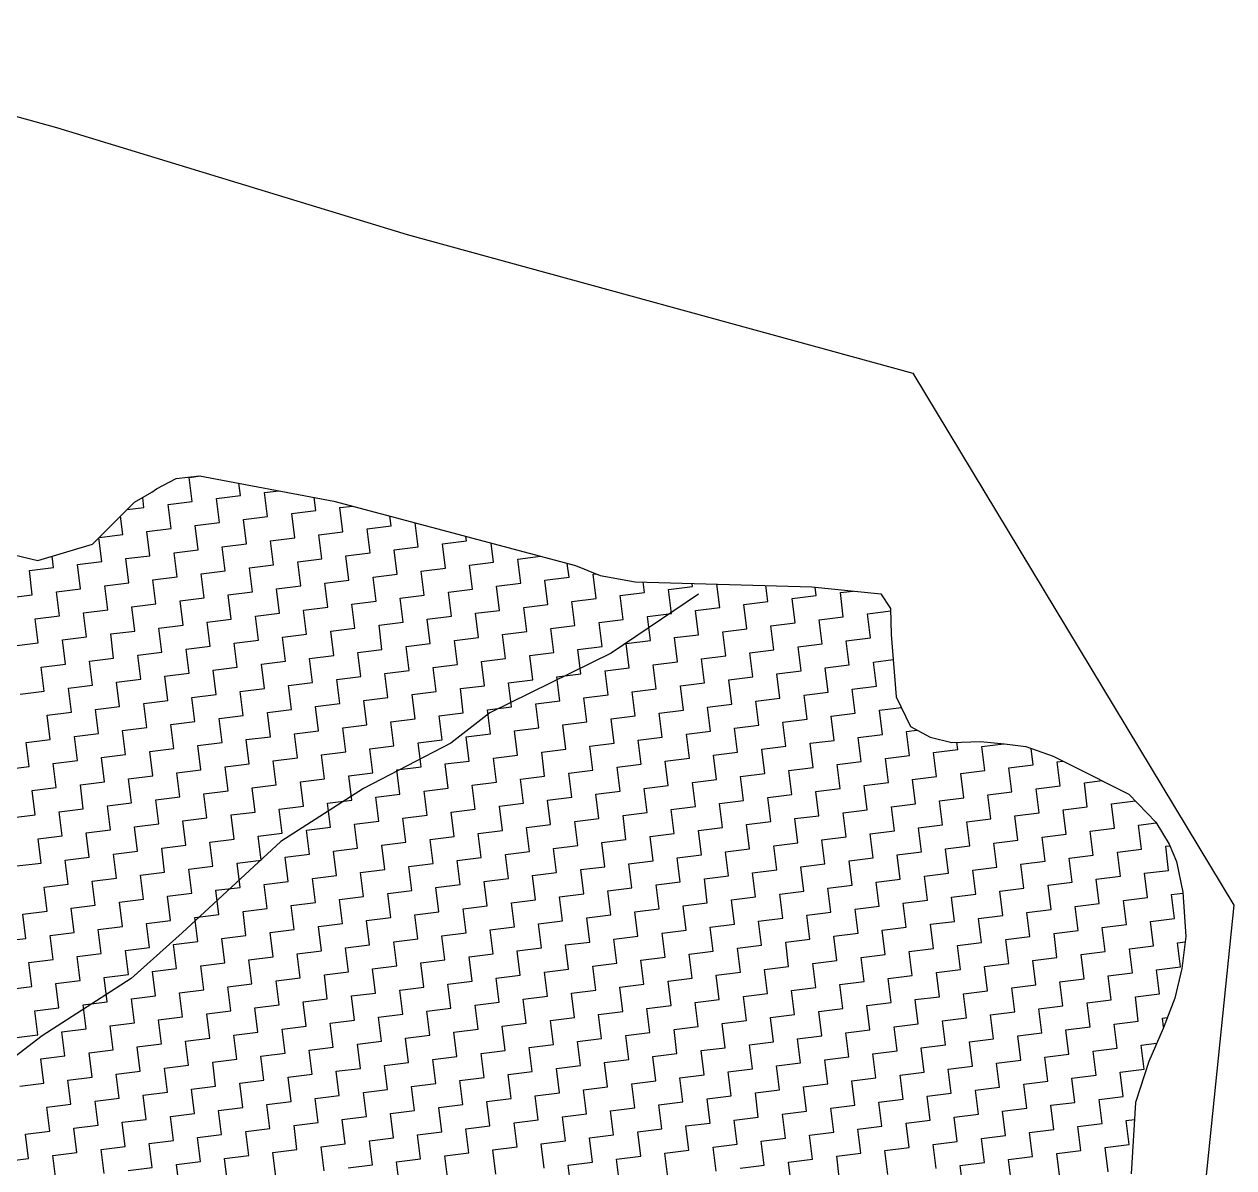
# Model space of a CAD drawing. Header units: metres. Extents: x 286056 to 292206, y 2024114 to 2027347.
# Drawn here: x 291487.5 to 291969.6, y 2026590.8 to 2027046.8 of the extents above; entities that cross this region are included whole.
import ezdxf

# ---------------------------------------------------------------- set-up
doc = ezdxf.new("R2010")
doc.units = ezdxf.units.M
doc.header["$LTSCALE"] = 0.3
doc.header["$MEASUREMENT"] = 0
for name, color, linetype in [('LINE_WATER', 4, 'Continuous'), ('POLY_HATCH', 12, 'Continuous'), ('V_BOUND_LINE', 7, 'Continuous')]:
    doc.layers.add(name, color=color, linetype=linetype)

# ---------------------------------------------------------------- blocks, each defined once
blk = doc.blocks.new('13')
at = {"layer": 'LINE_WATER'}
for p, q in [((728.998, 409.568), (724.177, 407.115)), ((724.177, 407.115), (717.603, 404.838)), ((717.603, 404.838), (715.412, 403.524)), ((715.412, 403.524), (710.679, 401.772)), ((710.679, 401.772), (706.122, 399.582)), ((706.122, 399.582), (700.512, 395.552)), ((700.512, 395.552), (697.62, 393.537)), ((697.62, 393.537), (692.711, 391.172)), ((692.711, 391.172), (688.855, 388.894))]:
    blk.add_line(p, q, dxfattribs=at)
at = {"layer": 'POLY_HATCH'}
for p, q in [((702.01, 418.365), (703.082, 418.766)), ((703.082, 418.766), (704.287, 418.766)), ((704.287, 418.766), (710.982, 416.625)), ((687.472, 418.41), (695.506, 415.465)), ((700.805, 417.829), (701.742, 418.231)), ((701.742, 418.231), (702.01, 418.365)), ((698.395, 415.956), (700.805, 417.829)), ((710.982, 416.625), (722.899, 411.807)), ((695.506, 415.465), (698.395, 415.956)), ((722.899, 411.807), (724.104, 411.138)), ((724.104, 411.138), (725.845, 410.602)), ((725.845, 410.602), (734.832, 409.229)), ((734.832, 409.229), (738.313, 408.426)), ((738.313, 408.426), (738.715, 407.623)), ((738.715, 407.623), (738.581, 406.285)), ((738.581, 406.285), (738.447, 403.073)), ((738.447, 403.073), (738.983, 401.467)), ((738.983, 401.467), (739.92, 400.798)), ((739.92, 400.798), (740.991, 400.396)), ((740.991, 400.396), (742.464, 400.262)), ((742.464, 400.262), (743.669, 399.995)), ((743.669, 399.995), (744.741, 399.727)), ((744.741, 399.727), (746.08, 399.058)), ((746.08, 399.058), (746.883, 398.522)), ((746.883, 398.522), (749.695, 396.649)), ((749.695, 396.649), (750.9, 395.043)), ((750.9, 395.043), (751.436, 393.838)), ((751.436, 393.838), (751.704, 392.901)), ((751.704, 392.901), (751.837, 391.295)), ((751.837, 391.295), (751.704, 389.02)), ((751.704, 389.02), (751.302, 387.414)), ((751.302, 387.414), (750.766, 385.942)), ((750.766, 385.942), (749.963, 384.47)), ((749.963, 384.47), (749.025, 382.864)), ((749.025, 382.864), (748.088, 380.856)), ((748.088, 380.856), (747.419, 377.243))]:
    blk.add_line(p, q, dxfattribs=at)
at = {"layer": 'POLY_HATCH', "linetype": 'Continuous'}
for p, q in [((703.75, 418.75), (704.337, 418.75)), ((703.75, 417.5), (703.75, 418.75)), ((701.25, 417.5), (701.25, 418.02)), ((706.25, 417.5), (706.25, 418.138)), ((700.382, 417.5), (701.25, 417.5)), ((702.5, 417.5), (703.75, 417.5)), ((702.5, 416.25), (702.5, 417.5)), ((705, 417.5), (706.25, 417.5)), ((705, 416.25), (705, 417.5)), ((707.5, 417.5), (708.245, 417.5)), ((707.5, 416.25), (707.5, 417.5)), ((700, 416.25), (700, 417.203)), ((710, 416.25), (710, 416.939)), ((698.75, 415), (698.75, 416.232)), ((698.774, 416.25), (700, 416.25)), ((701.25, 416.25), (702.5, 416.25)), ((701.25, 415), (701.25, 416.25)), ((703.75, 416.25), (705, 416.25)), ((703.75, 415), (703.75, 416.25)), ((706.25, 416.25), (707.5, 416.25)), ((706.25, 415), (706.25, 416.25)), ((708.75, 416.25), (710, 416.25)), ((708.75, 415), (708.75, 416.25)), ((711.25, 416.25), (711.909, 416.25)), ((711.25, 415), (711.25, 416.25)), ((696.25, 415), (696.25, 415.592)), ((695, 415), (696.25, 415)), ((695, 413.75), (695, 415)), ((697.5, 415), (698.75, 415)), ((697.5, 413.75), (697.5, 415)), ((700, 415), (701.25, 415)), ((700, 413.75), (700, 415)), ((702.5, 415), (703.75, 415)), ((702.5, 413.75), (702.5, 415)), ((705, 415), (706.25, 415)), ((705, 413.75), (705, 415)), ((707.5, 415), (708.75, 415)), ((707.5, 413.75), (707.5, 415)), ((710, 415), (711.25, 415)), ((710, 413.75), (710, 415)), ((712.5, 415), (713.75, 415)), ((712.5, 413.75), (712.5, 415)), ((713.75, 415), (713.75, 415.506)), ((715, 415), (715.001, 415)), ((715, 413.75), (715, 415)), ((693.75, 413.75), (695, 413.75)), ((696.25, 413.75), (697.5, 413.75)), ((696.25, 412.5), (696.25, 413.75)), ((698.75, 413.75), (700, 413.75)), ((698.75, 412.5), (698.75, 413.75)), ((701.25, 413.75), (702.5, 413.75)), ((701.25, 412.5), (701.25, 413.75)), ((703.75, 413.75), (705, 413.75)), ((703.75, 412.5), (703.75, 413.75)), ((706.25, 413.75), (707.5, 413.75)), ((706.25, 412.5), (706.25, 413.75)), ((708.75, 413.75), (710, 413.75)), ((708.75, 412.5), (708.75, 413.75)), ((711.25, 413.75), (712.5, 413.75)), ((711.25, 412.5), (711.25, 413.75)), ((713.75, 413.75), (715, 413.75)), ((713.75, 412.5), (713.75, 413.75)), ((716.25, 413.75), (717.5, 413.75)), ((716.25, 412.5), (716.25, 413.75)), ((717.5, 413.75), (717.5, 413.99)), ((718.75, 412.5), (718.75, 413.484)), ((695, 412.5), (696.25, 412.5)), ((695, 411.25), (695, 412.5)), ((697.5, 412.5), (698.75, 412.5)), ((697.5, 411.25), (697.5, 412.5)), ((700, 412.5), (701.25, 412.5)), ((700, 411.25), (700, 412.5)), ((702.5, 412.5), (703.75, 412.5)), ((702.5, 411.25), (702.5, 412.5)), ((705, 412.5), (706.25, 412.5)), ((705, 411.25), (705, 412.5)), ((707.5, 412.5), (708.75, 412.5)), ((707.5, 411.25), (707.5, 412.5)), ((710, 412.5), (711.25, 412.5)), ((710, 411.25), (710, 412.5)), ((712.5, 412.5), (713.75, 412.5)), ((712.5, 411.25), (712.5, 412.5)), ((715, 412.5), (716.25, 412.5)), ((715, 411.25), (715, 412.5)), ((717.5, 412.5), (718.75, 412.5)), ((717.5, 411.25), (717.5, 412.5)), ((720, 412.5), (721.185, 412.5)), ((720, 411.25), (720, 412.5)), ((722.5, 411.25), (722.5, 411.968)), ((693.75, 411.25), (695, 411.25)), ((696.25, 411.25), (697.5, 411.25)), ((696.25, 410), (696.25, 411.25)), ((698.75, 411.25), (700, 411.25)), ((698.75, 410), (698.75, 411.25)), ((701.25, 411.25), (702.5, 411.25)), ((701.25, 410), (701.25, 411.25)), ((703.75, 411.25), (705, 411.25)), ((703.75, 410), (703.75, 411.25)), ((706.25, 411.25), (707.5, 411.25)), ((706.25, 410), (706.25, 411.25)), ((708.75, 411.25), (710, 411.25)), ((708.75, 410), (708.75, 411.25)), ((711.25, 411.25), (712.5, 411.25)), ((711.25, 410), (711.25, 411.25)), ((713.75, 411.25), (715, 411.25)), ((713.75, 410), (713.75, 411.25)), ((716.25, 411.25), (717.5, 411.25)), ((716.25, 410), (716.25, 411.25)), ((718.75, 411.25), (720, 411.25)), ((718.75, 410), (718.75, 411.25)), ((721.25, 411.25), (722.5, 411.25)), ((721.25, 410), (721.25, 411.25)), ((723.75, 411.25), (723.902, 411.25)), ((723.75, 410), (723.75, 411.25)), ((695, 410), (696.25, 410)), ((695, 408.75), (695, 410)), ((697.5, 410), (698.75, 410)), ((697.5, 408.75), (697.5, 410)), ((700, 410), (701.25, 410)), ((700, 408.75), (700, 410)), ((702.5, 410), (703.75, 410)), ((702.5, 408.75), (702.5, 410)), ((705, 410), (706.25, 410)), ((705, 408.75), (705, 410)), ((707.5, 410), (708.75, 410)), ((707.5, 408.75), (707.5, 410)), ((710, 410), (711.25, 410)), ((710, 408.75), (710, 410)), ((712.5, 410), (713.75, 410)), ((712.5, 408.75), (712.5, 410)), ((715, 410), (716.25, 410)), ((715, 408.75), (715, 410)), ((717.5, 410), (718.75, 410)), ((717.5, 408.75), (717.5, 410)), ((720, 410), (721.25, 410)), ((720, 408.75), (720, 410)), ((722.5, 410), (723.75, 410)), ((722.5, 408.75), (722.5, 410)), ((725, 410), (726.25, 410)), ((725, 408.75), (725, 410)), ((726.25, 410), (726.25, 410.54)), ((727.5, 410), (728.75, 410)), ((727.5, 408.75), (727.5, 410)), ((728.75, 410), (728.75, 410.158)), ((730, 408.75), (730, 409.967)), ((732.5, 408.75), (732.5, 409.585)), ((693.75, 408.75), (695, 408.75)), ((696.25, 408.75), (697.5, 408.75)), ((696.25, 407.5), (696.25, 408.75)), ((698.75, 408.75), (700, 408.75)), ((698.75, 407.5), (698.75, 408.75)), ((701.25, 408.75), (702.5, 408.75)), ((701.25, 407.5), (701.25, 408.75)), ((703.75, 408.75), (705, 408.75)), ((703.75, 407.5), (703.75, 408.75)), ((706.25, 408.75), (707.5, 408.75)), ((706.25, 407.5), (706.25, 408.75)), ((708.75, 408.75), (710, 408.75)), ((708.75, 407.5), (708.75, 408.75)), ((711.25, 408.75), (712.5, 408.75)), ((711.25, 407.5), (711.25, 408.75)), ((713.75, 408.75), (715, 408.75)), ((713.75, 407.5), (713.75, 408.75)), ((716.25, 408.75), (717.5, 408.75)), ((716.25, 407.5), (716.25, 408.75)), ((718.75, 408.75), (720, 408.75)), ((718.75, 407.5), (718.75, 408.75)), ((721.25, 408.75), (722.5, 408.75)), ((721.25, 407.5), (721.25, 408.75)), ((723.75, 408.75), (725, 408.75)), ((723.75, 407.5), (723.75, 408.75)), ((726.25, 408.75), (727.5, 408.75)), ((726.25, 407.5), (726.25, 408.75)), ((728.75, 408.75), (730, 408.75)), ((728.75, 407.5), (728.75, 408.75)), ((731.25, 408.75), (732.5, 408.75)), ((731.25, 407.5), (731.25, 408.75)), ((733.75, 408.75), (735, 408.75)), ((733.75, 407.5), (733.75, 408.75)), ((735, 408.75), (735, 409.19)), ((736.25, 408.75), (736.909, 408.75)), ((736.25, 407.5), (736.25, 408.75)), ((695, 407.5), (696.25, 407.5)), ((695, 406.25), (695, 407.5)), ((697.5, 407.5), (698.75, 407.5)), ((697.5, 406.25), (697.5, 407.5)), ((700, 407.5), (701.25, 407.5)), ((700, 406.25), (700, 407.5)), ((702.5, 407.5), (703.75, 407.5)), ((702.5, 406.25), (702.5, 407.5)), ((705, 407.5), (706.25, 407.5)), ((705, 406.25), (705, 407.5)), ((707.5, 407.5), (708.75, 407.5)), ((707.5, 406.25), (707.5, 407.5)), ((710, 407.5), (711.25, 407.5)), ((710, 406.25), (710, 407.5)), ((712.5, 407.5), (713.75, 407.5)), ((712.5, 406.25), (712.5, 407.5)), ((715, 407.5), (716.25, 407.5)), ((715, 406.25), (715, 407.5)), ((717.5, 407.5), (718.75, 407.5)), ((717.5, 406.25), (717.5, 407.5)), ((720, 407.5), (721.25, 407.5)), ((720, 406.25), (720, 407.5)), ((722.5, 407.5), (723.75, 407.5)), ((722.5, 406.25), (722.5, 407.5)), ((725, 407.5), (726.25, 407.5)), ((725, 406.25), (725, 407.5)), ((727.5, 407.5), (728.75, 407.5)), ((727.5, 406.25), (727.5, 407.5)), ((730, 407.5), (731.25, 407.5)), ((730, 406.25), (730, 407.5)), ((732.5, 407.5), (733.75, 407.5)), ((732.5, 406.25), (732.5, 407.5)), ((735, 407.5), (736.25, 407.5)), ((735, 406.25), (735, 407.5)), ((737.5, 407.5), (738.703, 407.5)), ((737.5, 406.25), (737.5, 407.5)), ((693.75, 406.25), (695, 406.25)), ((693.75, 405), (693.75, 406.25)), ((696.25, 406.25), (697.5, 406.25)), ((696.25, 405), (696.25, 406.25)), ((698.75, 406.25), (700, 406.25)), ((698.75, 405), (698.75, 406.25)), ((701.25, 406.25), (702.5, 406.25)), ((701.25, 405), (701.25, 406.25)), ((703.75, 406.25), (705, 406.25)), ((703.75, 405), (703.75, 406.25)), ((706.25, 406.25), (707.5, 406.25)), ((706.25, 405), (706.25, 406.25)), ((708.75, 406.25), (710, 406.25)), ((708.75, 405), (708.75, 406.25)), ((711.25, 406.25), (712.5, 406.25)), ((711.25, 405), (711.25, 406.25)), ((713.75, 406.25), (715, 406.25)), ((713.75, 405), (713.75, 406.25)), ((716.25, 406.25), (717.5, 406.25)), ((716.25, 405), (716.25, 406.25)), ((718.75, 406.25), (720, 406.25)), ((718.75, 405), (718.75, 406.25)), ((721.25, 406.25), (722.5, 406.25)), ((721.25, 405), (721.25, 406.25)), ((723.75, 406.25), (725, 406.25)), ((723.75, 405), (723.75, 406.25)), ((726.25, 406.25), (727.5, 406.25)), ((726.25, 405), (726.25, 406.25)), ((728.75, 406.25), (730, 406.25)), ((728.75, 405), (728.75, 406.25)), ((731.25, 406.25), (732.5, 406.25)), ((731.25, 405), (731.25, 406.25)), ((733.75, 406.25), (735, 406.25)), ((733.75, 405), (733.75, 406.25)), ((736.25, 406.25), (737.5, 406.25)), ((736.25, 405), (736.25, 406.25)), ((692.5, 405), (693.75, 405)), ((695, 405), (696.25, 405)), ((695, 403.75), (695, 405)), ((697.5, 405), (698.75, 405)), ((697.5, 403.75), (697.5, 405)), ((700, 405), (701.25, 405)), ((700, 403.75), (700, 405)), ((702.5, 405), (703.75, 405)), ((702.5, 403.75), (702.5, 405)), ((705, 405), (706.25, 405)), ((705, 403.75), (705, 405)), ((707.5, 405), (708.75, 405)), ((707.5, 403.75), (707.5, 405)), ((710, 405), (711.25, 405)), ((710, 403.75), (710, 405)), ((712.5, 405), (713.75, 405)), ((712.5, 403.75), (712.5, 405)), ((715, 405), (716.25, 405)), ((715, 403.75), (715, 405)), ((717.5, 405), (718.75, 405)), ((717.5, 403.75), (717.5, 405)), ((720, 405), (721.25, 405)), ((720, 403.75), (720, 405)), ((722.5, 405), (723.75, 405)), ((722.5, 403.75), (722.5, 405)), ((725, 405), (726.25, 405)), ((725, 403.75), (725, 405)), ((727.5, 405), (728.75, 405)), ((727.5, 403.75), (727.5, 405)), ((730, 405), (731.25, 405)), ((730, 403.75), (730, 405)), ((732.5, 405), (733.75, 405)), ((732.5, 403.75), (732.5, 405)), ((735, 405), (736.25, 405)), ((735, 403.75), (735, 405)), ((737.5, 405), (738.527, 405)), ((737.5, 403.75), (737.5, 405)), ((693.75, 403.75), (695, 403.75)), ((693.75, 402.5), (693.75, 403.75)), ((696.25, 403.75), (697.5, 403.75)), ((696.25, 402.5), (696.25, 403.75)), ((698.75, 403.75), (700, 403.75)), ((698.75, 402.5), (698.75, 403.75)), ((701.25, 403.75), (702.5, 403.75)), ((701.25, 402.5), (701.25, 403.75)), ((703.75, 403.75), (705, 403.75)), ((703.75, 402.5), (703.75, 403.75)), ((706.25, 403.75), (707.5, 403.75)), ((706.25, 402.5), (706.25, 403.75)), ((708.75, 403.75), (710, 403.75)), ((708.75, 402.5), (708.75, 403.75)), ((711.25, 403.75), (712.5, 403.75)), ((711.25, 402.5), (711.25, 403.75)), ((713.75, 403.75), (715, 403.75)), ((713.75, 402.5), (713.75, 403.75)), ((716.25, 403.75), (717.5, 403.75)), ((716.25, 402.5), (716.25, 403.75)), ((718.75, 403.75), (720, 403.75)), ((718.75, 402.5), (718.75, 403.75)), ((721.25, 403.75), (722.5, 403.75)), ((721.25, 402.5), (721.25, 403.75)), ((723.75, 403.75), (725, 403.75)), ((723.75, 402.5), (723.75, 403.75)), ((726.25, 403.75), (727.5, 403.75)), ((726.25, 402.5), (726.25, 403.75)), ((728.75, 403.75), (730, 403.75)), ((728.75, 402.5), (728.75, 403.75)), ((731.25, 403.75), (732.5, 403.75)), ((731.25, 402.5), (731.25, 403.75)), ((733.75, 403.75), (735, 403.75)), ((733.75, 402.5), (733.75, 403.75)), ((736.25, 403.75), (737.5, 403.75)), ((736.25, 402.5), (736.25, 403.75)), ((692.5, 402.5), (693.75, 402.5)), ((695, 402.5), (696.25, 402.5)), ((695, 401.25), (695, 402.5)), ((697.5, 402.5), (698.75, 402.5)), ((697.5, 401.25), (697.5, 402.5)), ((700, 402.5), (701.25, 402.5)), ((700, 401.25), (700, 402.5)), ((702.5, 402.5), (703.75, 402.5)), ((702.5, 401.25), (702.5, 402.5)), ((705, 402.5), (706.25, 402.5)), ((705, 401.25), (705, 402.5)), ((707.5, 402.5), (708.75, 402.5)), ((707.5, 401.25), (707.5, 402.5)), ((710, 402.5), (711.25, 402.5)), ((710, 401.25), (710, 402.5)), ((712.5, 402.5), (713.75, 402.5)), ((712.5, 401.25), (712.5, 402.5)), ((715, 402.5), (716.25, 402.5)), ((715, 401.25), (715, 402.5)), ((717.5, 402.5), (718.75, 402.5)), ((717.5, 401.25), (717.5, 402.5)), ((720, 402.5), (721.25, 402.5)), ((720, 401.25), (720, 402.5)), ((722.5, 402.5), (723.75, 402.5)), ((722.5, 401.25), (722.5, 402.5)), ((725, 402.5), (726.25, 402.5)), ((725, 401.25), (725, 402.5)), ((727.5, 402.5), (728.75, 402.5)), ((727.5, 401.25), (727.5, 402.5)), ((730, 402.5), (731.25, 402.5)), ((730, 401.25), (730, 402.5)), ((732.5, 402.5), (733.75, 402.5)), ((732.5, 401.25), (732.5, 402.5)), ((735, 402.5), (736.25, 402.5)), ((735, 401.25), (735, 402.5)), ((737.5, 402.5), (738.638, 402.5)), ((737.5, 401.25), (737.5, 402.5)), ((693.75, 401.25), (695, 401.25)), ((693.75, 400), (693.75, 401.25)), ((696.25, 401.25), (697.5, 401.25)), ((696.25, 400), (696.25, 401.25)), ((698.75, 401.25), (700, 401.25)), ((698.75, 400), (698.75, 401.25)), ((701.25, 401.25), (702.5, 401.25)), ((701.25, 400), (701.25, 401.25)), ((703.75, 401.25), (705, 401.25)), ((703.75, 400), (703.75, 401.25)), ((706.25, 401.25), (707.5, 401.25)), ((706.25, 400), (706.25, 401.25)), ((708.75, 401.25), (710, 401.25)), ((708.75, 400), (708.75, 401.25)), ((711.25, 401.25), (712.5, 401.25)), ((711.25, 400), (711.25, 401.25)), ((713.75, 401.25), (715, 401.25)), ((713.75, 400), (713.75, 401.25)), ((716.25, 401.25), (717.5, 401.25)), ((716.25, 400), (716.25, 401.25)), ((718.75, 401.25), (720, 401.25)), ((718.75, 400), (718.75, 401.25)), ((721.25, 401.25), (722.5, 401.25)), ((721.25, 400), (721.25, 401.25)), ((723.75, 401.25), (725, 401.25)), ((723.75, 400), (723.75, 401.25)), ((726.25, 401.25), (727.5, 401.25)), ((726.25, 400), (726.25, 401.25)), ((728.75, 401.25), (730, 401.25)), ((728.75, 400), (728.75, 401.25)), ((731.25, 401.25), (732.5, 401.25)), ((731.25, 400), (731.25, 401.25)), ((733.75, 401.25), (735, 401.25)), ((733.75, 400), (733.75, 401.25)), ((736.25, 401.25), (737.5, 401.25)), ((736.25, 400), (736.25, 401.25)), ((738.75, 401.25), (739.286, 401.25)), ((738.75, 400), (738.75, 401.25)), ((692.5, 400), (693.75, 400)), ((695, 400), (696.25, 400)), ((695, 398.75), (695, 400)), ((697.5, 400), (698.75, 400)), ((697.5, 398.75), (697.5, 400)), ((700, 400), (701.25, 400)), ((700, 398.75), (700, 400)), ((702.5, 400), (703.75, 400)), ((702.5, 398.75), (702.5, 400)), ((705, 400), (706.25, 400)), ((705, 398.75), (705, 400)), ((707.5, 400), (708.75, 400)), ((707.5, 398.75), (707.5, 400)), ((710, 400), (711.25, 400)), ((710, 398.75), (710, 400)), ((712.5, 400), (713.75, 400)), ((712.5, 398.75), (712.5, 400)), ((715, 400), (716.25, 400)), ((715, 398.75), (715, 400)), ((717.5, 400), (718.75, 400)), ((717.5, 398.75), (717.5, 400)), ((720, 400), (721.25, 400)), ((720, 398.75), (720, 400)), ((722.5, 400), (723.75, 400)), ((722.5, 398.75), (722.5, 400)), ((725, 400), (726.25, 400)), ((725, 398.75), (725, 400)), ((727.5, 400), (728.75, 400)), ((727.5, 398.75), (727.5, 400)), ((730, 400), (731.25, 400)), ((730, 398.75), (730, 400)), ((732.5, 400), (733.75, 400)), ((732.5, 398.75), (732.5, 400)), ((735, 400), (736.25, 400)), ((735, 398.75), (735, 400)), ((737.5, 400), (738.75, 400)), ((737.5, 398.75), (737.5, 400)), ((740, 400), (741.25, 400)), ((740, 398.75), (740, 400)), ((741.25, 400), (741.25, 400.373)), ((742.5, 400), (743.645, 400)), ((742.5, 398.75), (742.5, 400)), ((745, 398.75), (745, 399.597)), ((693.75, 398.75), (695, 398.75)), ((693.75, 397.5), (693.75, 398.75)), ((696.25, 398.75), (697.5, 398.75)), ((696.25, 397.5), (696.25, 398.75)), ((698.75, 398.75), (700, 398.75)), ((698.75, 397.5), (698.75, 398.75)), ((701.25, 398.75), (702.5, 398.75)), ((701.25, 397.5), (701.25, 398.75)), ((703.75, 398.75), (705, 398.75)), ((703.75, 397.5), (703.75, 398.75)), ((706.25, 398.75), (707.5, 398.75)), ((706.25, 397.5), (706.25, 398.75)), ((708.75, 398.75), (710, 398.75)), ((708.75, 397.5), (708.75, 398.75)), ((711.25, 398.75), (712.5, 398.75)), ((711.25, 397.5), (711.25, 398.75)), ((713.75, 398.75), (715, 398.75)), ((713.75, 397.5), (713.75, 398.75)), ((716.25, 398.75), (717.5, 398.75)), ((716.25, 397.5), (716.25, 398.75)), ((718.75, 398.75), (720, 398.75)), ((718.75, 397.5), (718.75, 398.75)), ((721.25, 398.75), (722.5, 398.75)), ((721.25, 397.5), (721.25, 398.75)), ((723.75, 398.75), (725, 398.75)), ((723.75, 397.5), (723.75, 398.75)), ((726.25, 398.75), (727.5, 398.75)), ((726.25, 397.5), (726.25, 398.75)), ((728.75, 398.75), (730, 398.75)), ((728.75, 397.5), (728.75, 398.75)), ((731.25, 398.75), (732.5, 398.75)), ((731.25, 397.5), (731.25, 398.75)), ((733.75, 398.75), (735, 398.75)), ((733.75, 397.5), (733.75, 398.75)), ((736.25, 398.75), (737.5, 398.75)), ((736.25, 397.5), (736.25, 398.75)), ((738.75, 398.75), (740, 398.75)), ((738.75, 397.5), (738.75, 398.75)), ((741.25, 398.75), (742.5, 398.75)), ((741.25, 397.5), (741.25, 398.75)), ((743.75, 398.75), (745, 398.75)), ((743.75, 397.5), (743.75, 398.75)), ((746.25, 398.75), (746.541, 398.75)), ((746.25, 397.5), (746.25, 398.75)), ((692.5, 397.5), (693.75, 397.5)), ((692.5, 396.25), (692.5, 397.5)), ((695, 397.5), (696.25, 397.5)), ((695, 396.25), (695, 397.5)), ((697.5, 397.5), (698.75, 397.5)), ((697.5, 396.25), (697.5, 397.5)), ((700, 397.5), (701.25, 397.5)), ((700, 396.25), (700, 397.5)), ((702.5, 397.5), (703.75, 397.5)), ((702.5, 396.25), (702.5, 397.5)), ((705, 397.5), (706.25, 397.5)), ((705, 396.25), (705, 397.5)), ((707.5, 397.5), (708.75, 397.5)), ((707.5, 396.25), (707.5, 397.5)), ((710, 397.5), (711.25, 397.5)), ((710, 396.25), (710, 397.5)), ((712.5, 397.5), (713.75, 397.5)), ((712.5, 396.25), (712.5, 397.5)), ((715, 397.5), (716.25, 397.5)), ((715, 396.25), (715, 397.5)), ((717.5, 397.5), (718.75, 397.5)), ((717.5, 396.25), (717.5, 397.5)), ((720, 397.5), (721.25, 397.5)), ((720, 396.25), (720, 397.5)), ((722.5, 397.5), (723.75, 397.5)), ((722.5, 396.25), (722.5, 397.5)), ((725, 397.5), (726.25, 397.5)), ((725, 396.25), (725, 397.5)), ((727.5, 397.5), (728.75, 397.5)), ((727.5, 396.25), (727.5, 397.5)), ((730, 397.5), (731.25, 397.5)), ((730, 396.25), (730, 397.5)), ((732.5, 397.5), (733.75, 397.5)), ((732.5, 396.25), (732.5, 397.5)), ((735, 397.5), (736.25, 397.5)), ((735, 396.25), (735, 397.5)), ((737.5, 397.5), (738.75, 397.5)), ((737.5, 396.25), (737.5, 397.5)), ((740, 397.5), (741.25, 397.5)), ((740, 396.25), (740, 397.5)), ((742.5, 397.5), (743.75, 397.5)), ((742.5, 396.25), (742.5, 397.5)), ((745, 397.5), (746.25, 397.5)), ((745, 396.25), (745, 397.5)), ((747.5, 397.5), (748.417, 397.5)), ((747.5, 396.25), (747.5, 397.5)), ((691.25, 396.25), (692.5, 396.25)), ((693.75, 396.25), (695, 396.25)), ((693.75, 395), (693.75, 396.25)), ((696.25, 396.25), (697.5, 396.25)), ((696.25, 395), (696.25, 396.25)), ((698.75, 396.25), (700, 396.25)), ((698.75, 395), (698.75, 396.25)), ((701.25, 396.25), (702.5, 396.25)), ((701.25, 395), (701.25, 396.25)), ((703.75, 396.25), (705, 396.25)), ((703.75, 395), (703.75, 396.25)), ((706.25, 396.25), (707.5, 396.25)), ((706.25, 395), (706.25, 396.25)), ((708.75, 396.25), (710, 396.25)), ((708.75, 395), (708.75, 396.25)), ((711.25, 396.25), (712.5, 396.25)), ((711.25, 395), (711.25, 396.25)), ((713.75, 396.25), (715, 396.25)), ((713.75, 395), (713.75, 396.25)), ((716.25, 396.25), (717.5, 396.25)), ((716.25, 395), (716.25, 396.25)), ((718.75, 396.25), (720, 396.25)), ((718.75, 395), (718.75, 396.25)), ((721.25, 396.25), (722.5, 396.25)), ((721.25, 395), (721.25, 396.25)), ((723.75, 396.25), (725, 396.25)), ((723.75, 395), (723.75, 396.25)), ((726.25, 396.25), (727.5, 396.25)), ((726.25, 395), (726.25, 396.25)), ((728.75, 396.25), (730, 396.25)), ((728.75, 395), (728.75, 396.25)), ((731.25, 396.25), (732.5, 396.25)), ((731.25, 395), (731.25, 396.25)), ((733.75, 396.25), (735, 396.25)), ((733.75, 395), (733.75, 396.25)), ((736.25, 396.25), (737.5, 396.25)), ((736.25, 395), (736.25, 396.25)), ((738.75, 396.25), (740, 396.25)), ((738.75, 395), (738.75, 396.25)), ((741.25, 396.25), (742.5, 396.25)), ((741.25, 395), (741.25, 396.25)), ((743.75, 396.25), (745, 396.25)), ((743.75, 395), (743.75, 396.25)), ((746.25, 396.25), (747.5, 396.25)), ((746.25, 395), (746.25, 396.25)), ((748.75, 396.25), (749.994, 396.25)), ((748.75, 395), (748.75, 396.25)), ((692.5, 395), (693.75, 395)), ((692.5, 393.75), (692.5, 395)), ((695, 395), (696.25, 395)), ((695, 393.75), (695, 395)), ((697.5, 395), (698.75, 395)), ((697.5, 393.75), (697.5, 395)), ((700, 395), (701.25, 395)), ((700, 393.75), (700, 395)), ((702.5, 395), (703.75, 395)), ((702.5, 393.75), (702.5, 395)), ((705, 395), (706.25, 395)), ((705, 393.75), (705, 395)), ((707.5, 395), (708.75, 395)), ((707.5, 393.75), (707.5, 395)), ((710, 395), (711.25, 395)), ((710, 393.75), (710, 395)), ((712.5, 395), (713.75, 395)), ((712.5, 393.75), (712.5, 395)), ((715, 395), (716.25, 395)), ((715, 393.75), (715, 395)), ((717.5, 395), (718.75, 395)), ((717.5, 393.75), (717.5, 395)), ((720, 395), (721.25, 395)), ((720, 393.75), (720, 395)), ((722.5, 395), (723.75, 395)), ((722.5, 393.75), (722.5, 395)), ((725, 395), (726.25, 395)), ((725, 393.75), (725, 395)), ((727.5, 395), (728.75, 395)), ((727.5, 393.75), (727.5, 395)), ((730, 395), (731.25, 395)), ((730, 393.75), (730, 395)), ((732.5, 395), (733.75, 395)), ((732.5, 393.75), (732.5, 395)), ((735, 395), (736.25, 395)), ((735, 393.75), (735, 395)), ((737.5, 395), (738.75, 395)), ((737.5, 393.75), (737.5, 395)), ((740, 395), (741.25, 395)), ((740, 393.75), (740, 395)), ((742.5, 395), (743.75, 395)), ((742.5, 393.75), (742.5, 395)), ((745, 395), (746.25, 395)), ((745, 393.75), (745, 395)), ((747.5, 395), (748.75, 395)), ((747.5, 393.75), (747.5, 395)), ((750, 395), (750.919, 395)), ((750, 393.75), (750, 395)), ((691.25, 393.75), (692.5, 393.75)), ((693.75, 393.75), (695, 393.75)), ((693.75, 392.5), (693.75, 393.75)), ((696.25, 393.75), (697.5, 393.75)), ((696.25, 392.5), (696.25, 393.75)), ((698.75, 393.75), (700, 393.75)), ((698.75, 392.5), (698.75, 393.75)), ((701.25, 393.75), (702.5, 393.75)), ((701.25, 392.5), (701.25, 393.75)), ((703.75, 393.75), (705, 393.75)), ((703.75, 392.5), (703.75, 393.75)), ((706.25, 393.75), (707.5, 393.75)), ((706.25, 392.5), (706.25, 393.75)), ((708.75, 393.75), (710, 393.75)), ((708.75, 392.5), (708.75, 393.75)), ((711.25, 393.75), (712.5, 393.75)), ((711.25, 392.5), (711.25, 393.75)), ((713.75, 393.75), (715, 393.75)), ((713.75, 392.5), (713.75, 393.75)), ((716.25, 393.75), (717.5, 393.75)), ((716.25, 392.5), (716.25, 393.75)), ((718.75, 393.75), (720, 393.75)), ((718.75, 392.5), (718.75, 393.75)), ((721.25, 393.75), (722.5, 393.75)), ((721.25, 392.5), (721.25, 393.75)), ((723.75, 393.75), (725, 393.75)), ((723.75, 392.5), (723.75, 393.75)), ((726.25, 393.75), (727.5, 393.75)), ((726.25, 392.5), (726.25, 393.75)), ((728.75, 393.75), (730, 393.75)), ((728.75, 392.5), (728.75, 393.75)), ((731.25, 393.75), (732.5, 393.75)), ((731.25, 392.5), (731.25, 393.75)), ((733.75, 393.75), (735, 393.75)), ((733.75, 392.5), (733.75, 393.75)), ((736.25, 393.75), (737.5, 393.75)), ((736.25, 392.5), (736.25, 393.75)), ((738.75, 393.75), (740, 393.75)), ((738.75, 392.5), (738.75, 393.75)), ((741.25, 393.75), (742.5, 393.75)), ((741.25, 392.5), (741.25, 393.75)), ((743.75, 393.75), (745, 393.75)), ((743.75, 392.5), (743.75, 393.75)), ((746.25, 393.75), (747.5, 393.75)), ((746.25, 392.5), (746.25, 393.75)), ((748.75, 393.75), (750, 393.75)), ((748.75, 392.5), (748.75, 393.75)), ((751.25, 393.75), (751.461, 393.75)), ((751.25, 392.5), (751.25, 393.75)), ((692.5, 392.5), (693.75, 392.5)), ((692.5, 391.25), (692.5, 392.5)), ((695, 392.5), (696.25, 392.5)), ((695, 391.25), (695, 392.5)), ((697.5, 392.5), (698.75, 392.5)), ((697.5, 391.25), (697.5, 392.5)), ((700, 392.5), (701.25, 392.5)), ((700, 391.25), (700, 392.5)), ((702.5, 392.5), (703.75, 392.5)), ((702.5, 391.25), (702.5, 392.5)), ((705, 392.5), (706.25, 392.5)), ((705, 391.25), (705, 392.5)), ((707.5, 392.5), (708.75, 392.5)), ((707.5, 391.25), (707.5, 392.5)), ((710, 392.5), (711.25, 392.5)), ((710, 391.25), (710, 392.5)), ((712.5, 392.5), (713.75, 392.5)), ((712.5, 391.25), (712.5, 392.5)), ((715, 392.5), (716.25, 392.5)), ((715, 391.25), (715, 392.5)), ((717.5, 392.5), (718.75, 392.5)), ((717.5, 391.25), (717.5, 392.5)), ((720, 392.5), (721.25, 392.5)), ((720, 391.25), (720, 392.5)), ((722.5, 392.5), (723.75, 392.5)), ((722.5, 391.25), (722.5, 392.5)), ((725, 392.5), (726.25, 392.5)), ((725, 391.25), (725, 392.5)), ((727.5, 392.5), (728.75, 392.5)), ((727.5, 391.25), (727.5, 392.5)), ((730, 392.5), (731.25, 392.5)), ((730, 391.25), (730, 392.5)), ((732.5, 392.5), (733.75, 392.5)), ((732.5, 391.25), (732.5, 392.5)), ((735, 392.5), (736.25, 392.5)), ((735, 391.25), (735, 392.5)), ((737.5, 392.5), (738.75, 392.5)), ((737.5, 391.25), (737.5, 392.5)), ((740, 392.5), (741.25, 392.5)), ((740, 391.25), (740, 392.5)), ((742.5, 392.5), (743.75, 392.5)), ((742.5, 391.25), (742.5, 392.5)), ((745, 392.5), (746.25, 392.5)), ((745, 391.25), (745, 392.5)), ((747.5, 392.5), (748.75, 392.5)), ((747.5, 391.25), (747.5, 392.5)), ((750, 392.5), (751.25, 392.5)), ((750, 391.25), (750, 392.5)), ((691.25, 391.25), (692.5, 391.25)), ((693.75, 391.25), (695, 391.25)), ((693.75, 390), (693.75, 391.25)), ((696.25, 391.25), (697.5, 391.25)), ((696.25, 390), (696.25, 391.25)), ((698.75, 391.25), (700, 391.25)), ((698.75, 390), (698.75, 391.25)), ((701.25, 391.25), (702.5, 391.25)), ((701.25, 390), (701.25, 391.25)), ((703.75, 391.25), (705, 391.25)), ((703.75, 390), (703.75, 391.25)), ((706.25, 391.25), (707.5, 391.25)), ((706.25, 390), (706.25, 391.25)), ((708.75, 391.25), (710, 391.25)), ((708.75, 390), (708.75, 391.25)), ((711.25, 391.25), (712.5, 391.25)), ((711.25, 390), (711.25, 391.25)), ((713.75, 391.25), (715, 391.25)), ((713.75, 390), (713.75, 391.25)), ((716.25, 391.25), (717.5, 391.25)), ((716.25, 390), (716.25, 391.25)), ((718.75, 391.25), (720, 391.25)), ((718.75, 390), (718.75, 391.25)), ((721.25, 391.25), (722.5, 391.25)), ((721.25, 390), (721.25, 391.25)), ((723.75, 391.25), (725, 391.25)), ((723.75, 390), (723.75, 391.25)), ((726.25, 391.25), (727.5, 391.25)), ((726.25, 390), (726.25, 391.25)), ((728.75, 391.25), (730, 391.25)), ((728.75, 390), (728.75, 391.25)), ((731.25, 391.25), (732.5, 391.25)), ((731.25, 390), (731.25, 391.25)), ((733.75, 391.25), (735, 391.25)), ((733.75, 390), (733.75, 391.25)), ((736.25, 391.25), (737.5, 391.25)), ((736.25, 390), (736.25, 391.25)), ((738.75, 391.25), (740, 391.25)), ((738.75, 390), (738.75, 391.25)), ((741.25, 391.25), (742.5, 391.25)), ((741.25, 390), (741.25, 391.25)), ((743.75, 391.25), (745, 391.25)), ((743.75, 390), (743.75, 391.25)), ((746.25, 391.25), (747.5, 391.25)), ((746.25, 390), (746.25, 391.25)), ((748.75, 391.25), (750, 391.25)), ((748.75, 390), (748.75, 391.25)), ((751.25, 391.25), (751.835, 391.25)), ((751.25, 390), (751.25, 391.25)), ((692.5, 390), (693.75, 390)), ((692.5, 388.75), (692.5, 390)), ((695, 390), (696.25, 390)), ((695, 388.75), (695, 390)), ((697.5, 390), (698.75, 390)), ((697.5, 388.75), (697.5, 390)), ((700, 390), (701.25, 390)), ((700, 388.75), (700, 390)), ((702.5, 390), (703.75, 390)), ((702.5, 388.75), (702.5, 390)), ((705, 390), (706.25, 390)), ((705, 388.75), (705, 390)), ((707.5, 390), (708.75, 390)), ((707.5, 388.75), (707.5, 390)), ((710, 390), (711.25, 390)), ((710, 388.75), (710, 390)), ((712.5, 390), (713.75, 390)), ((712.5, 388.75), (712.5, 390)), ((715, 390), (716.25, 390)), ((715, 388.75), (715, 390)), ((717.5, 390), (718.75, 390)), ((717.5, 388.75), (717.5, 390)), ((720, 390), (721.25, 390)), ((720, 388.75), (720, 390)), ((722.5, 390), (723.75, 390)), ((722.5, 388.75), (722.5, 390)), ((725, 390), (726.25, 390)), ((725, 388.75), (725, 390)), ((727.5, 390), (728.75, 390)), ((727.5, 388.75), (727.5, 390)), ((730, 390), (731.25, 390)), ((730, 388.75), (730, 390)), ((732.5, 390), (733.75, 390)), ((732.5, 388.75), (732.5, 390)), ((735, 390), (736.25, 390)), ((735, 388.75), (735, 390)), ((737.5, 390), (738.75, 390)), ((737.5, 388.75), (737.5, 390)), ((740, 390), (741.25, 390)), ((740, 388.75), (740, 390)), ((742.5, 390), (743.75, 390)), ((742.5, 388.75), (742.5, 390)), ((745, 390), (746.25, 390)), ((745, 388.75), (745, 390)), ((747.5, 390), (748.75, 390)), ((747.5, 388.75), (747.5, 390)), ((750, 390), (751.25, 390)), ((750, 388.75), (750, 390)), ((691.25, 388.75), (692.5, 388.75)), ((693.75, 388.75), (695, 388.75)), ((693.75, 387.5), (693.75, 388.75)), ((696.25, 388.75), (697.5, 388.75)), ((696.25, 387.5), (696.25, 388.75)), ((698.75, 388.75), (700, 388.75)), ((698.75, 387.5), (698.75, 388.75)), ((701.25, 388.75), (702.5, 388.75)), ((701.25, 387.5), (701.25, 388.75)), ((703.75, 388.75), (705, 388.75)), ((703.75, 387.5), (703.75, 388.75)), ((706.25, 388.75), (707.5, 388.75)), ((706.25, 387.5), (706.25, 388.75)), ((708.75, 388.75), (710, 388.75)), ((708.75, 387.5), (708.75, 388.75)), ((711.25, 388.75), (712.5, 388.75)), ((711.25, 387.5), (711.25, 388.75)), ((713.75, 388.75), (715, 388.75)), ((713.75, 387.5), (713.75, 388.75)), ((716.25, 388.75), (717.5, 388.75)), ((716.25, 387.5), (716.25, 388.75)), ((718.75, 388.75), (720, 388.75)), ((718.75, 387.5), (718.75, 388.75)), ((721.25, 388.75), (722.5, 388.75)), ((721.25, 387.5), (721.25, 388.75)), ((723.75, 388.75), (725, 388.75)), ((723.75, 387.5), (723.75, 388.75)), ((726.25, 388.75), (727.5, 388.75)), ((726.25, 387.5), (726.25, 388.75)), ((728.75, 388.75), (730, 388.75)), ((728.75, 387.5), (728.75, 388.75)), ((731.25, 388.75), (732.5, 388.75)), ((731.25, 387.5), (731.25, 388.75)), ((733.75, 388.75), (735, 388.75)), ((733.75, 387.5), (733.75, 388.75)), ((736.25, 388.75), (737.5, 388.75)), ((736.25, 387.5), (736.25, 388.75)), ((738.75, 388.75), (740, 388.75)), ((738.75, 387.5), (738.75, 388.75)), ((741.25, 388.75), (742.5, 388.75)), ((741.25, 387.5), (741.25, 388.75)), ((743.75, 388.75), (745, 388.75)), ((743.75, 387.5), (743.75, 388.75)), ((746.25, 388.75), (747.5, 388.75)), ((746.25, 387.5), (746.25, 388.75)), ((748.75, 388.75), (750, 388.75)), ((748.75, 387.5), (748.75, 388.75)), ((751.25, 388.75), (751.636, 388.75)), ((751.25, 387.5), (751.25, 388.75)), ((692.5, 387.5), (693.75, 387.5)), ((692.5, 386.25), (692.5, 387.5)), ((695, 387.5), (696.25, 387.5)), ((695, 386.25), (695, 387.5)), ((697.5, 387.5), (698.75, 387.5)), ((697.5, 386.25), (697.5, 387.5)), ((700, 387.5), (701.25, 387.5)), ((700, 386.25), (700, 387.5)), ((702.5, 387.5), (703.75, 387.5)), ((702.5, 386.25), (702.5, 387.5)), ((705, 387.5), (706.25, 387.5)), ((705, 386.25), (705, 387.5)), ((707.5, 387.5), (708.75, 387.5)), ((707.5, 386.25), (707.5, 387.5)), ((710, 387.5), (711.25, 387.5)), ((710, 386.25), (710, 387.5)), ((712.5, 387.5), (713.75, 387.5)), ((712.5, 386.25), (712.5, 387.5)), ((715, 387.5), (716.25, 387.5)), ((715, 386.25), (715, 387.5)), ((717.5, 387.5), (718.75, 387.5)), ((717.5, 386.25), (717.5, 387.5)), ((720, 387.5), (721.25, 387.5)), ((720, 386.25), (720, 387.5)), ((722.5, 387.5), (723.75, 387.5)), ((722.5, 386.25), (722.5, 387.5)), ((725, 387.5), (726.25, 387.5)), ((725, 386.25), (725, 387.5)), ((727.5, 387.5), (728.75, 387.5)), ((727.5, 386.25), (727.5, 387.5)), ((730, 387.5), (731.25, 387.5)), ((730, 386.25), (730, 387.5)), ((732.5, 387.5), (733.75, 387.5)), ((732.5, 386.25), (732.5, 387.5)), ((735, 387.5), (736.25, 387.5)), ((735, 386.25), (735, 387.5)), ((737.5, 387.5), (738.75, 387.5)), ((737.5, 386.25), (737.5, 387.5)), ((740, 387.5), (741.25, 387.5)), ((740, 386.25), (740, 387.5)), ((742.5, 387.5), (743.75, 387.5)), ((742.5, 386.25), (742.5, 387.5)), ((745, 387.5), (746.25, 387.5)), ((745, 386.25), (745, 387.5)), ((747.5, 387.5), (748.75, 387.5)), ((747.5, 386.25), (747.5, 387.5)), ((750, 387.5), (751.25, 387.5)), ((750, 386.25), (750, 387.5)), ((691.25, 386.25), (692.5, 386.25)), ((691.25, 385), (691.25, 386.25)), ((693.75, 386.25), (695, 386.25)), ((693.75, 385), (693.75, 386.25)), ((696.25, 386.25), (697.5, 386.25)), ((696.25, 385), (696.25, 386.25)), ((698.75, 386.25), (700, 386.25)), ((698.75, 385), (698.75, 386.25)), ((701.25, 386.25), (702.5, 386.25)), ((701.25, 385), (701.25, 386.25)), ((703.75, 386.25), (705, 386.25)), ((703.75, 385), (703.75, 386.25)), ((706.25, 386.25), (707.5, 386.25)), ((706.25, 385), (706.25, 386.25)), ((708.75, 386.25), (710, 386.25)), ((708.75, 385), (708.75, 386.25)), ((711.25, 386.25), (712.5, 386.25)), ((711.25, 385), (711.25, 386.25)), ((713.75, 386.25), (715, 386.25)), ((713.75, 385), (713.75, 386.25)), ((716.25, 386.25), (717.5, 386.25)), ((716.25, 385), (716.25, 386.25)), ((718.75, 386.25), (720, 386.25)), ((718.75, 385), (718.75, 386.25)), ((721.25, 386.25), (722.5, 386.25)), ((721.25, 385), (721.25, 386.25)), ((723.75, 386.25), (725, 386.25)), ((723.75, 385), (723.75, 386.25)), ((726.25, 386.25), (727.5, 386.25)), ((726.25, 385), (726.25, 386.25)), ((728.75, 386.25), (730, 386.25)), ((728.75, 385), (728.75, 386.25)), ((731.25, 386.25), (732.5, 386.25)), ((731.25, 385), (731.25, 386.25)), ((733.75, 386.25), (735, 386.25)), ((733.75, 385), (733.75, 386.25)), ((736.25, 386.25), (737.5, 386.25)), ((736.25, 385), (736.25, 386.25)), ((738.75, 386.25), (740, 386.25)), ((738.75, 385), (738.75, 386.25)), ((741.25, 386.25), (742.5, 386.25)), ((741.25, 385), (741.25, 386.25)), ((743.75, 386.25), (745, 386.25)), ((743.75, 385), (743.75, 386.25)), ((746.25, 386.25), (747.5, 386.25)), ((746.25, 385), (746.25, 386.25)), ((748.75, 386.25), (750, 386.25)), ((748.75, 385), (748.75, 386.25)), ((690, 385), (691.25, 385)), ((692.5, 385), (693.75, 385)), ((692.5, 383.75), (692.5, 385)), ((695, 385), (696.25, 385)), ((695, 383.75), (695, 385)), ((697.5, 385), (698.75, 385)), ((697.5, 383.75), (697.5, 385)), ((700, 385), (701.25, 385)), ((700, 383.75), (700, 385)), ((702.5, 385), (703.75, 385)), ((702.5, 383.75), (702.5, 385)), ((705, 385), (706.25, 385)), ((705, 383.75), (705, 385)), ((707.5, 385), (708.75, 385)), ((707.5, 383.75), (707.5, 385)), ((710, 385), (711.25, 385)), ((710, 383.75), (710, 385)), ((712.5, 385), (713.75, 385)), ((712.5, 383.75), (712.5, 385)), ((715, 385), (716.25, 385)), ((715, 383.75), (715, 385)), ((717.5, 385), (718.75, 385)), ((717.5, 383.75), (717.5, 385)), ((720, 385), (721.25, 385)), ((720, 383.75), (720, 385)), ((722.5, 385), (723.75, 385)), ((722.5, 383.75), (722.5, 385)), ((725, 385), (726.25, 385)), ((725, 383.75), (725, 385)), ((727.5, 385), (728.75, 385)), ((727.5, 383.75), (727.5, 385)), ((730, 385), (731.25, 385)), ((730, 383.75), (730, 385)), ((732.5, 385), (733.75, 385)), ((732.5, 383.75), (732.5, 385)), ((735, 385), (736.25, 385)), ((735, 383.75), (735, 385)), ((737.5, 385), (738.75, 385)), ((737.5, 383.75), (737.5, 385)), ((740, 385), (741.25, 385)), ((740, 383.75), (740, 385)), ((742.5, 385), (743.75, 385)), ((742.5, 383.75), (742.5, 385)), ((745, 385), (746.25, 385)), ((745, 383.75), (745, 385)), ((747.5, 385), (748.75, 385)), ((747.5, 383.75), (747.5, 385)), ((750, 385), (750.252, 385)), ((750, 384.538), (750, 385)), ((696.25, 383.75), (697.5, 383.75)), ((698.75, 383.75), (700, 383.75)), ((698.75, 382.5), (698.75, 383.75)), ((701.25, 383.75), (702.5, 383.75)), ((701.25, 382.5), (701.25, 383.75)), ((703.75, 383.75), (705, 383.75)), ((703.75, 382.5), (703.75, 383.75)), ((706.25, 383.75), (707.5, 383.75)), ((706.25, 382.5), (706.25, 383.75)), ((708.75, 383.75), (710, 383.75)), ((708.75, 382.5), (708.75, 383.75)), ((711.25, 383.75), (712.5, 383.75)), ((711.25, 382.5), (711.25, 383.75)), ((713.75, 383.75), (715, 383.75)), ((713.75, 382.5), (713.75, 383.75)), ((716.25, 383.75), (717.5, 383.75)), ((716.25, 382.5), (716.25, 383.75)), ((718.75, 383.75), (720, 383.75)), ((718.75, 382.5), (718.75, 383.75)), ((721.25, 383.75), (722.5, 383.75)), ((721.25, 382.5), (721.25, 383.75)), ((723.75, 383.75), (725, 383.75)), ((723.75, 382.5), (723.75, 383.75)), ((726.25, 383.75), (727.5, 383.75)), ((726.25, 382.5), (726.25, 383.75)), ((728.75, 383.75), (730, 383.75)), ((728.75, 382.5), (728.75, 383.75)), ((731.25, 383.75), (732.5, 383.75)), ((731.25, 382.5), (731.25, 383.75)), ((733.75, 383.75), (735, 383.75)), ((733.75, 382.5), (733.75, 383.75)), ((736.25, 383.75), (737.5, 383.75)), ((736.25, 382.5), (736.25, 383.75)), ((738.75, 383.75), (740, 383.75)), ((738.75, 382.5), (738.75, 383.75)), ((741.25, 383.75), (742.5, 383.75)), ((741.25, 382.5), (741.25, 383.75)), ((743.75, 383.75), (745, 383.75)), ((743.75, 382.5), (743.75, 383.75)), ((746.25, 383.75), (747.5, 383.75)), ((746.25, 382.5), (746.25, 383.75)), ((748.75, 383.75), (749.543, 383.75)), ((748.75, 382.5), (748.75, 383.75)), ((707.5, 382.5), (708.75, 382.5)), ((710, 382.5), (711.25, 382.5)), ((710, 381.25), (710, 382.5)), ((712.5, 382.5), (713.75, 382.5)), ((712.5, 381.25), (712.5, 382.5)), ((715, 382.5), (716.25, 382.5)), ((715, 381.25), (715, 382.5)), ((717.5, 382.5), (718.75, 382.5)), ((717.5, 381.25), (717.5, 382.5)), ((720, 382.5), (721.25, 382.5)), ((720, 381.25), (720, 382.5)), ((722.5, 382.5), (723.75, 382.5)), ((722.5, 381.25), (722.5, 382.5)), ((725, 382.5), (726.25, 382.5)), ((725, 381.25), (725, 382.5)), ((727.5, 382.5), (728.75, 382.5)), ((727.5, 381.25), (727.5, 382.5)), ((730, 382.5), (731.25, 382.5)), ((730, 381.25), (730, 382.5)), ((732.5, 382.5), (733.75, 382.5)), ((732.5, 381.25), (732.5, 382.5)), ((735, 382.5), (736.25, 382.5)), ((735, 381.25), (735, 382.5)), ((737.5, 382.5), (738.75, 382.5)), ((737.5, 381.25), (737.5, 382.5)), ((740, 382.5), (741.25, 382.5)), ((740, 381.25), (740, 382.5)), ((742.5, 382.5), (743.75, 382.5)), ((742.5, 381.25), (742.5, 382.5)), ((745, 382.5), (746.25, 382.5)), ((745, 381.25), (745, 382.5)), ((747.5, 382.5), (748.75, 382.5)), ((747.5, 381.25), (747.5, 382.5)), ((718.75, 381.25), (720, 381.25)), ((718.75, 380), (718.75, 381.25)), ((721.25, 381.25), (722.5, 381.25)), ((721.25, 380), (721.25, 381.25)), ((723.75, 381.25), (725, 381.25)), ((723.75, 380), (723.75, 381.25)), ((726.25, 381.25), (727.5, 381.25)), ((726.25, 380), (726.25, 381.25)), ((728.75, 381.25), (730, 381.25)), ((728.75, 380), (728.75, 381.25)), ((731.25, 381.25), (732.5, 381.25)), ((731.25, 380), (731.25, 381.25)), ((733.75, 381.25), (735, 381.25)), ((733.75, 380), (733.75, 381.25)), ((736.25, 381.25), (737.5, 381.25)), ((736.25, 380), (736.25, 381.25)), ((738.75, 381.25), (740, 381.25)), ((738.75, 380), (738.75, 381.25)), ((741.25, 381.25), (742.5, 381.25)), ((741.25, 380), (741.25, 381.25)), ((743.75, 381.25), (745, 381.25)), ((743.75, 380), (743.75, 381.25)), ((746.25, 381.25), (747.5, 381.25)), ((746.25, 380), (746.25, 381.25)), ((727.5, 380), (728.75, 380)), ((730, 380), (731.25, 380)), ((730, 378.75), (730, 380)), ((732.5, 380), (733.75, 380)), ((732.5, 378.75), (732.5, 380)), ((735, 380), (736.25, 380)), ((735, 378.75), (735, 380)), ((737.5, 380), (738.75, 380)), ((737.5, 378.75), (737.5, 380)), ((740, 380), (741.25, 380)), ((740, 378.75), (740, 380)), ((742.5, 380), (743.75, 380)), ((742.5, 378.75), (742.5, 380)), ((745, 380), (746.25, 380)), ((745, 378.75), (745, 380)), ((747.5, 380), (747.93, 380)), ((747.5, 378.75), (747.5, 380)), ((738.75, 378.75), (740, 378.75)), ((738.75, 377.5), (738.75, 378.75)), ((741.25, 378.75), (742.5, 378.75)), ((741.25, 377.5), (741.25, 378.75)), ((743.75, 378.75), (745, 378.75)), ((743.75, 377.5), (743.75, 378.75)), ((746.25, 378.75), (747.5, 378.75)), ((746.25, 377.5), (746.25, 378.75))]:
    blk.add_line(p, q, dxfattribs=at)
at = {"layer": 'V_BOUND_LINE'}
for p, q in [((680.607, 445.103), (699.196, 437.452)), ((699.196, 437.452), (716.412, 429.769)), ((716.412, 429.769), (741.343, 419.496)), ((741.343, 419.496), (754.355, 390.316)), ((754.355, 390.316), (747.269, 359.437))]:
    blk.add_line(p, q, dxfattribs=at)

msp = doc.modelspace()

# ---------------------------------------------------------------- block references
at = {"xscale": 7.751650312977041, "yscale": 7.751650312977041, "zscale": 7.751650312977041, "rotation": 7.058277928675759}
msp.add_blockref('13', (286538.24, 2022974.39), dxfattribs=at)

doc.saveas('drawing.dxf')
